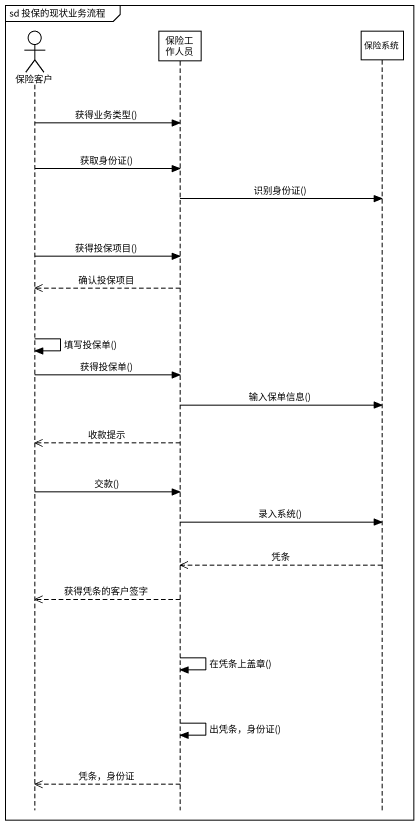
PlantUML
@startuml
mainframe sd 投保的现状业务流程
hide footbox
actor 保险客户
participant 保险工作人员
participant 保险系统

保险客户 -> 保险工作人员 : 获得业务类型()
保险客户 -> 保险工作人员 : 获取身份证()
保险工作人员 -> 保险系统 : 识别身份证()
保险客户 -> 保险工作人员 : 获得投保项目()
保险工作人员 -->> 保险客户 : 确认投保项目
保险客户 -> 保险客户 : 填写投保单()
保险客户 -> 保险工作人员 : 获得投保单()
保险工作人员 -> 保险系统 : 输入保单信息()
保险工作人员 -->> 保险客户 : 收款提示
保险客户 -> 保险工作人员 : 交款()
保险工作人员 -> 保险系统 : 录入系统()
保险系统 -->> 保险工作人员 : 凭条
保险工作人员 -->> 保险客户 : 获得凭条的客户签字
保险工作人员 -> 保险工作人员 : 在凭条上盖章()
保险工作人员 -> 保险工作人员 : 出凭条，身份证()
保险工作人员 -->> 保险客户 : 凭条，身份证
@enduml
